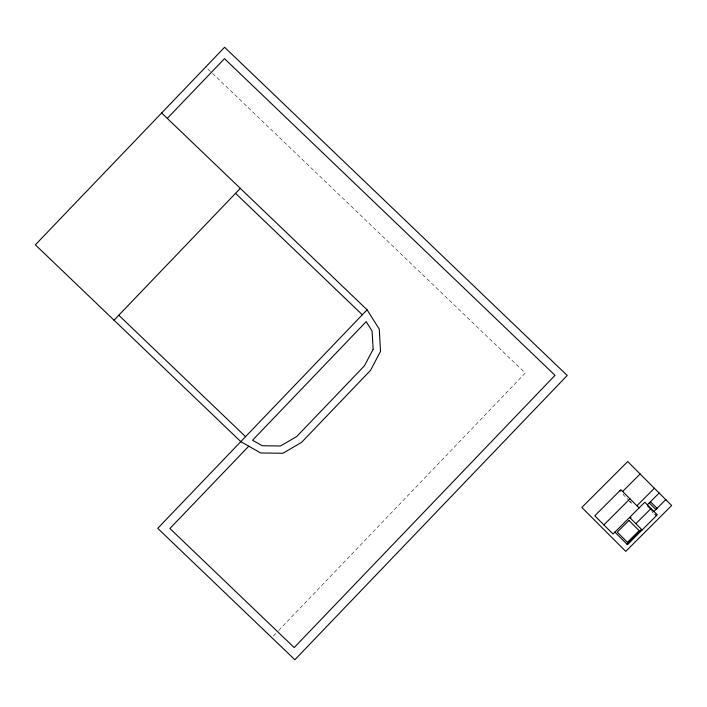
<?xml version="1.0" encoding="UTF-8"?>
<svg xmlns="http://www.w3.org/2000/svg" width="707" height="707" viewBox="0 0 707 707"><rect width="100%" height="100%" fill="white"/><g stroke="black" fill="none" stroke-linecap="round" stroke-linejoin="round"><path stroke-width="0.53" stroke-dasharray="3.54 2.65" d="M273.326 636.017L277.904 631.236M278.664 630.441L525.257 373.031L205.746 66.944M623.618 494.087L623.141 494.564L629.009 500.432M631.227 501.696L630.467 502.447L629.31 501.29M651.801 511.638L653.268 513.105M629.743 501.166L631.943 503.366"/><path stroke-width="1.06" d="M167.276 118.387L224.49 58.663L555.022 375.311L294.2 647.568L169.91 528.5L248.767 446.188M114.03 320.191L240.318 188.362M367.083 309.799L157.723 528.341L294.89 659.737L567.208 375.47L224.605 47.263L35.35 244.816L240.795 441.628L260.653 452.975L282.871 453.275L301.482 442.441L370.495 370.397L380.516 351.335L379.27 329.153L367.083 309.799L161.638 112.987M622.646 491.489L640.135 473.99M603.884 524.903L629.972 498.815M636.892 505.744L654.39 488.245M630.405 518.204L630.998 517.604M647.373 504.825L659.171 493.026L671.65 505.505L625.766 551.38L581.826 507.449L627.71 461.565L659.171 493.026M635.876 523.675L651.032 508.527M653.966 511.426L665.967 499.425M626.8 544.028L641.346 529.481M235.555 193.338L362.32 314.774M118.794 315.225L245.559 436.661M650.467 501.731L657.068 508.333M649.256 502.942L655.857 509.544M647.771 506.141L652.694 511.064M654.859 514.139L656.405 515.686M639.084 507.935L620.861 489.704L594.773 515.792L613.004 534.015L644.784 502.235L657.316 514.776L627.436 544.655L614.896 532.124M620.048 490.517L620.578 491.047M629.61 517.409L642.15 529.95M373.128 349.293L364.414 365.855L296.684 436.564L280.502 445.976L262.2 445.728L252.567 440.231L366.191 321.623L372.094 331.009L373.128 349.293M628.93 520.432L617.246 532.115L627.445 542.304L639.128 530.621L628.93 520.432"/></g></svg>
